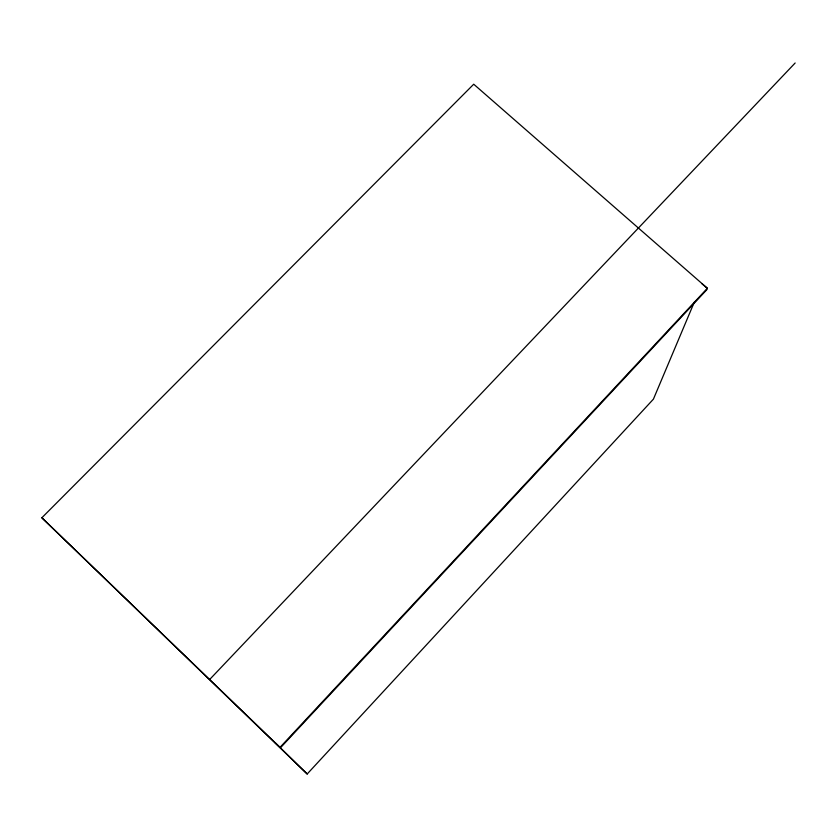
<?xml version="1.0" encoding="UTF-8"?>
<svg xmlns="http://www.w3.org/2000/svg" width="837" height="837" viewBox="0 0 837 837"><rect width="100%" height="100%" fill="white"/><g stroke="black" fill="none" stroke-linecap="round" stroke-linejoin="round"><path stroke-width="1.26" d="M694.291 302.188L653.415 399.144L307.179 774.005L41.85 517.779L473.721 84.213L707.37 288.263L706.69 289.832L280.447 747.797L41.85 517.779M280.008 747.368L707.37 288.263L702.023 283.848M210.077 679.058L795.15 62.995M275.143 742.67L307.179 774.005"/></g></svg>
